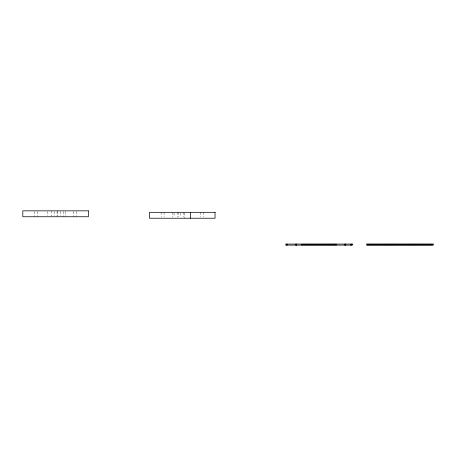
<?xml version="1.0" encoding="UTF-8"?>
<svg xmlns="http://www.w3.org/2000/svg" width="456" height="456" viewBox="0 0 456 456"><rect width="100%" height="100%" fill="white"/><g stroke="black" fill="none" stroke-linecap="round" stroke-linejoin="round"><path stroke-width="0.34" stroke-dasharray="2.28 1.71" d="M203.404 212.319L203.404 216.913M200.452 212.319L200.452 216.913M184.384 212.975L184.384 218.225M183.728 212.319L183.728 216.913M180.775 212.975L180.775 216.913M178.478 212.319L178.478 216.913M177.333 212.319L177.333 216.913M174.055 212.975L174.055 216.913M172.414 212.319L172.414 216.913M164.052 212.319L164.052 216.913M161.099 212.319L161.099 216.913M76.751 211.498L76.751 216.748M73.798 211.498L73.798 216.748M65.436 211.498L65.436 216.748M63.794 211.498L63.794 216.748M60.517 211.498L60.517 216.093M57.724 210.843L57.724 216.093M57.068 211.498L57.068 216.748M54.121 211.498L54.121 216.093M51.824 210.843L51.824 216.093M47.395 211.498L47.395 216.093M37.392 211.498L37.392 216.748M34.439 211.498L34.439 216.748"/><path stroke-width="0.68" d="M432.157 244.074L432.157 245.117M431.119 244.074L431.119 245.117M430.076 244.074L430.076 245.117M429.033 244.074L429.033 245.117M427.996 244.074L427.996 245.117M426.953 244.074L426.953 245.117M425.91 244.074L425.91 245.117M424.872 244.074L424.872 245.117M423.829 244.074L423.829 245.117M422.786 244.074L422.786 245.117M421.749 244.074L421.749 245.117M420.706 244.074L420.706 245.117M419.662 244.074L419.662 245.117M418.625 244.074L418.625 245.117M417.582 244.074L417.582 245.117M416.539 244.074L416.539 245.117M415.501 244.074L415.501 245.117M414.458 244.074L414.458 245.117M413.415 244.074L413.415 245.117M412.378 244.074L412.378 245.117M411.335 244.074L411.335 245.117M410.292 244.074L410.292 245.117M409.254 244.074L409.254 245.117M408.211 244.074L408.211 245.117M407.168 244.074L407.168 245.117M406.125 244.074L406.125 245.117M405.088 244.074L405.088 245.117M404.044 244.074L404.044 245.117M403.001 244.074L403.001 245.117M401.964 244.074L401.964 245.117M400.921 244.074L400.921 245.117M399.878 244.074L399.878 245.117M398.84 244.074L398.84 245.117M397.797 244.074L397.797 245.117M396.754 244.074L396.754 245.117M395.717 244.074L395.717 245.117M394.674 244.074L394.674 245.117M393.631 244.074L393.631 245.117M392.593 244.074L392.593 245.117M391.55 244.074L391.55 245.117M390.507 244.074L390.507 245.117M389.47 244.074L389.47 245.117M388.426 244.074L388.426 245.117M387.383 244.074L387.383 245.117M386.346 244.074L386.346 245.117M385.303 244.074L385.303 245.117M384.26 244.074L384.26 245.117M383.222 244.074L383.222 245.117M382.179 244.074L382.179 245.117M381.136 244.074L381.136 245.117M380.099 244.074L380.099 245.117M379.056 244.074L379.056 245.117M378.013 244.074L378.013 245.117M376.975 244.074L376.975 245.117M375.932 244.074L375.932 245.117M374.889 244.074L374.889 245.117M373.852 244.074L373.852 245.117M372.808 244.074L372.808 245.117M371.765 244.074L371.765 245.117M370.728 244.074L370.728 245.117M369.685 244.074L369.685 245.117M368.642 244.074L368.642 245.117M367.604 244.074L367.604 245.117M351.371 244.074L351.371 245.117M350.886 244.074L350.886 245.117M345.722 244.074L345.722 245.117M345.352 244.074L345.352 245.117M344.616 244.074L344.616 245.117M336.129 244.074L336.129 245.117M335.753 244.074L335.753 245.117M334.71 244.074L334.71 245.117M333.672 244.074L333.672 245.117M332.629 244.074L332.629 245.117M331.586 244.074L331.586 245.117M330.549 244.074L330.549 245.117M329.506 244.074L329.506 245.117M328.462 244.074L328.462 245.117M327.425 244.074L327.425 245.117M326.382 244.074L326.382 245.117M325.339 244.074L325.339 245.117M324.301 244.074L324.301 245.117M323.258 244.074L323.258 245.117M322.215 244.074L322.215 245.117M321.178 244.074L321.178 245.117M320.135 244.074L320.135 245.117M319.092 244.074L319.092 245.117M318.054 244.074L318.054 245.117M317.011 244.074L317.011 245.117M315.968 244.074L315.968 245.117M314.931 244.074L314.931 245.117M313.888 244.074L313.888 245.117M312.844 244.074L312.844 245.117M311.807 244.074L311.807 245.117M310.764 244.074L310.764 245.117M309.721 244.074L309.721 245.117M308.683 244.074L308.683 245.117M307.64 244.074L307.64 245.117M306.597 244.074L306.597 245.117M305.56 244.074L305.56 245.117M304.517 244.074L304.517 245.117M303.474 244.074L303.474 245.117M302.436 244.074L302.436 245.117M301.781 244.074L301.781 245.117M296.617 244.074L296.617 245.117M296.246 244.074L296.246 245.117M295.511 244.074L295.511 245.117M287.023 244.074L287.023 245.117M286.813 244.074L286.813 245.117M190.448 212.319L190.448 218.225M88.39 210.843L22.8 210.843L22.8 216.748L88.39 216.748L88.39 210.843M215.044 212.319L149.454 212.319L149.454 218.225L215.044 218.225L215.044 212.319M352.414 244.074L285.775 244.074L285.775 245.117L352.414 245.117L352.414 244.074M433.2 244.074L366.561 244.074L366.561 245.117L433.2 245.117L433.2 244.074"/></g></svg>
